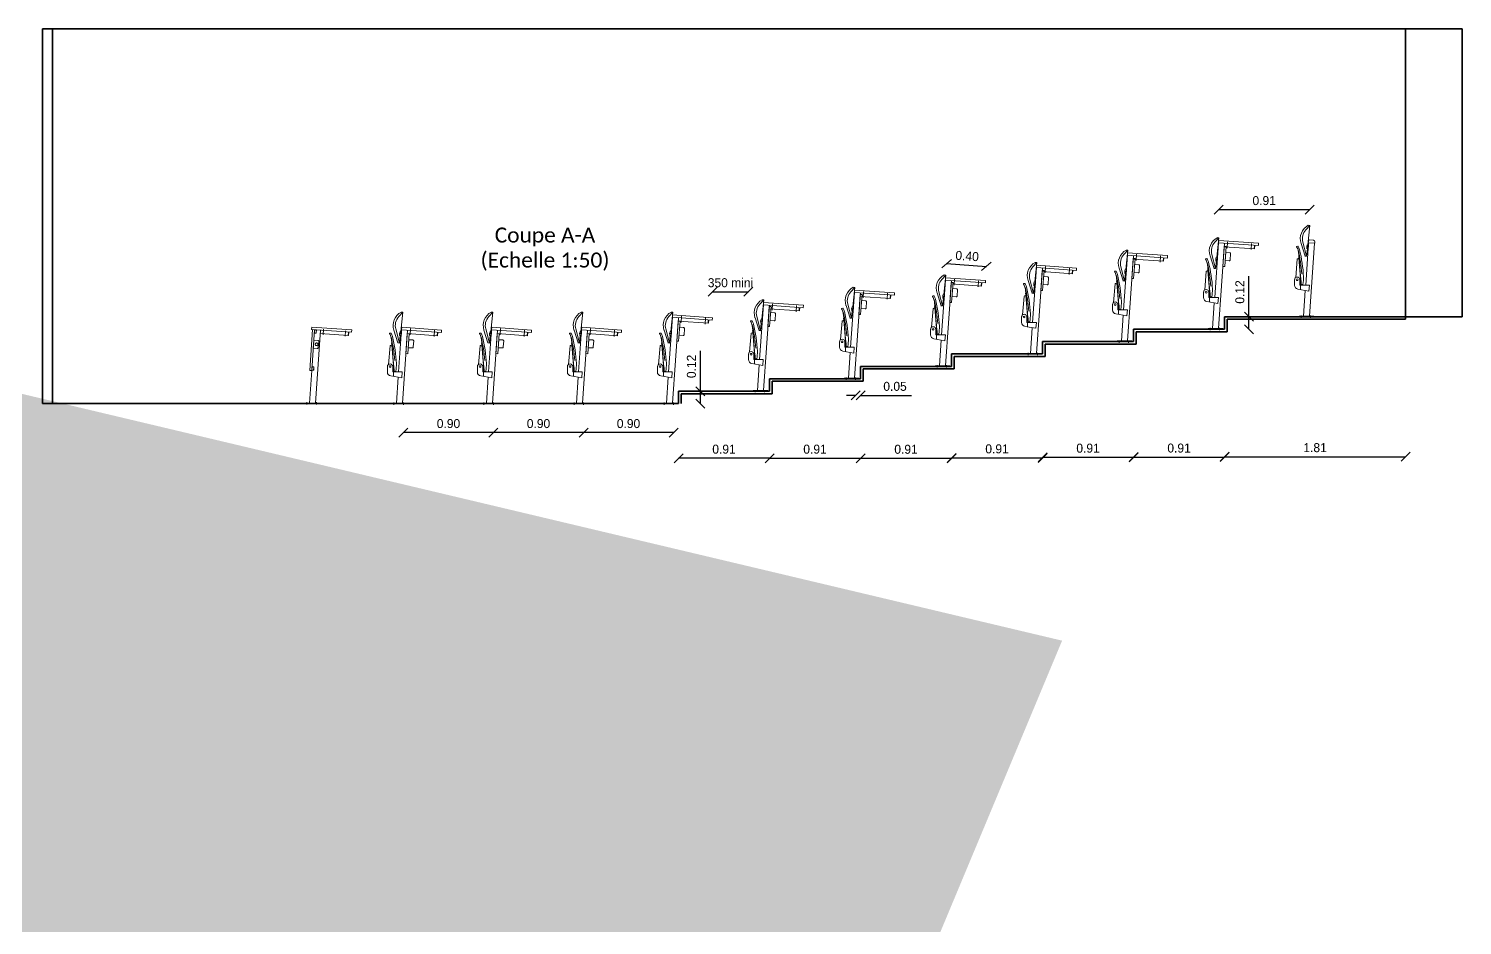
# Model space of a CAD drawing. Header units: millimetres. Extents: x 27226 to 29883, y -11902 to -11358.
# Drawn here: x 27253.75 to 27268.09, y -11881.2 to -11872.23 of the extents above; entities that cross this region are included whole.
import ezdxf

# ---------------------------------------------------------------- set-up
doc = ezdxf.new("R2010")
doc.units = ezdxf.units.MM
doc.header["$MEASUREMENT"] = 0
doc.linetypes.add('AXES', pattern=[50.8, 31.75, -6.35, 6.35, -6.35])
doc.linetypes.add('CACHE', pattern=[0.375, 0.25, -0.125])
for name, color, linetype, lineweight in [('Ar0-Cote', 1, 'Continuous', 5), ('Ar2-Maçon', 7, 'Continuous', 35), ('AX', 8, 'AXES', 15), ('CO', 5, 'Continuous', 15), ('CONTOUR_GARNITURE', 5, 'Continuous', 15), ('PO', 112, 'CACHE', 15), ('TR', 250, 'Continuous', 15), ('TXT', 250, 'Continuous', 15)]:
    doc.layers.add(name, color=color, linetype=linetype, lineweight=lineweight)
doc.styles.add('CALIBRI', font='calibri.ttf')
doc.dimstyles.new('50E', dxfattribs={"dimscale": 0.5, "dimtxt": 0.18, "dimasz": 0.18, "dimexe": 0.18, "dimexo": 0.0625, "dimgap": 0.09, "dimtad": 1, "dimzin": 0, "dimdsep": 46, "dimtxsty": 'Standard', "dimblk1": 'OBLIQUE', "dimblk2": 'OBLIQUE', "dimsah": 1, "dimcen": 0, "dimse1": 1, "dimse2": 1, "dimclrt": 256, "dimadec": 0, "dimazin": 0, "dimtfac": 1, "dimtofl": 0, "dimtmove": 0, "dimatfit": 3, "dimldrblk": 'OBLIQUE', "dimfxl": 1, "dimtolj": 1, "dimtzin": 0, "dimarcsym": 0})
doc.dimstyles.get("Standard").update_dxf_attribs({"dimscale": 50, "dimtxt": 2.5, "dimasz": 2.5, "dimexe": 0.18, "dimexo": 0.0625, "dimgap": 0.8, "dimtad": 1, "dimdsep": 46, "dimtxsty": 'CALIBRI', "dimblk": 'ARCHTICK', "dimcen": 0.09, "dimadec": 0, "dimazin": 0, "dimtfac": 1, "dimtdec": 4, "dimtofl": 0, "dimtmove": 0, "dimatfit": 3, "dimfxl": 1, "dimtolj": 1, "dimarcsym": 0})

# ---------------------------------------------------------------- blocks, each defined once
blk = doc.blocks.new('DOSSIER_I_320')
at = {"layer": 'AX'}
for p in [(92, 330), (93, 330)]:
    blk.add_line(p, (117, 329), dxfattribs=at)
at = {"layer": 'CONTOUR_GARNITURE'}
for p, q in [((126, 543), (86, 500)), ((106, 350), (126, 543)), ((126, 543), (111, 545)), ((79, 237), (39, 364)), ((94, 235), (56, 376)), ((94, 235), (102, 310)), ((93, 235), (78, 237))]:
    blk.add_line(p, q, dxfattribs=at)
for radius, start, end in [(152, 118.2566, 198.2574), (131, 137.3894, 195.5264)]:
    blk.add_arc((183, 411), radius, start, end, dxfattribs=at)
at = {"layer": 'TR'}
for p, q in [((97, 311), (107, 309)), ((102, 350), (109, 349)), ((107, 309), (111, 309)), ((109, 349), (113, 349)), ((111, 309), (113, 349))]:
    blk.add_line(p, q, dxfattribs=at)
for centre in [(99, 330), (102, 330)]:
    blk.add_ellipse(centre, major_axis=(2.4, 19.9), ratio=0.121869, start_param=0, end_param=3.141593, dxfattribs=at)
blk = doc.blocks.new('ASSISE_I_320_REL')
at = {"layer": 'CONTOUR_GARNITURE'}
for p, q in [((-3, 334), (7, 335)), ((45, -48), (54, -48))]:
    blk.add_line(p, q, dxfattribs=at)
blk.add_lwpolyline([(11, 287, 0.005492), (13, 271, -0.004141), (14, 264, -0.000047), (16, 247, -0.003082), (16, 247, -0.000909), (16, 241, 0.001404), (17, 238, 0.000048), (17, 237, 0.000236), (17, 237, 0.002786), (17, 235, -0.001639), (18, 231, -0.000302), (18, 228, -0.0019), (18, 227), (19, 217), (20, 207), (21, 197), (22, 187), (23, 177, -0.0025), (23, 177, -0.000625), (23, 175, -0.002499), (23, 172, -0.001666), (23, 167, -0.001777), (24, 164, 0.002016), (24, 161, 0.000803), (24, 158, 0.003748), (24, 157), (25, 147), (25, 137, -0.004663), (25, 137, -0.000208), (26, 133, -0.001712), (26, 129, 0.005332), (26, 127, 0.00534), (26, 126, -0.001715), (27, 122, -0.000208), (27, 118, -0.004664), (27, 117), (28, 107), (28, 98), (29, 88), (30, 78, 0.002271), (30, 77, 0.000104), (31, 69, 0.001245), (31, 60, -0.003713), (31, 58, -0.003777), (32, 56, 0.001354), (32, 52, 0.000476), (32, 48, 0.004541), (32, 48, 0.00454), (32, 47, 0.000461), (33, 43, 0.001193), (33, 39, -0.002633), (33, 38, -0.006416), (33, 36, 0.003451), (34, 31, 0.000459), (34, 28, 0.003943), (34, 28), (35, 18), (36, 8, 0.001249), (36, 7, 0.000335), (37, 5, 0.001538), (37, 1, 0.002315), (37, -2, 0.000551), (37, -3, 0.000218), (38, -4, 0.002785), (38, -7, -0.002122), (39, -12, -0.003198), (39, -12, -0.000021), (39, -15, -0.015499), (41, -35, -0.006705), (41, -46)], format="xyb", dxfattribs=at)
for centre, radius, start, end in [((-3, 331), 3, 94.9249, 214.1753), ((-84, 276), 95, 6.8369, 34.1753), ((8, 332), 3, 31.5101, 94.9249), ((-1443, -53), 1494, 4.321, 13.5916), ((-84, 276), 110, 13.5916, 31.5101), ((-1443, -53), 1509, 3.145, 13.5916), ((-278, 23), 341, 348.3883, 1.1122), ((44, -45), 3, 181.8491, 274.9249), ((53, -45), 3, 274.9249, 1.9199)]:
    blk.add_arc(centre, radius, start, end, dxfattribs=at)
at = {"layer": 'Defpoints'}
blk.add_point((16, 216), dxfattribs=at)
at = {"layer": 'TR'}
for p, q in [((-15, 22), (1, 206)), ((13, 214), (4, 210)), ((16, 219), (15, 237)), ((15, 237), (17, 237)), ((38, -29), (16, 219)), ((26, -25), (33, -25)), ((39, -41), (29, -41)), ((39, -43), (29, -44)), ((39, -48), (38, -29)), ((42, -48), (39, -48))]:
    blk.add_line(p, q, dxfattribs=at)
for centre, radius, start, end in [((6, 206), 5, 109.7131, 174.9522), ((11, 218), 5, 289.7131, 4.9522), ((29, -39), 5, 239.8616, 274.9522), ((29, -39), 2.5, 184.9522, 274.9522), ((33, -30), 5, 4.9522, 89.9522)]:
    blk.add_arc(centre, radius, start, end, dxfattribs=at)
blk = doc.blocks.new('320p_12_30')
at = {"layer": 'AX', "extrusion": (0, 0, -1)}
for p, q in [((26, 811), (30, 873)), ((265, 795), (269, 857)), ((-145, 12), (-145, -11)), ((-50, 12), (-50, -11))]:
    blk.add_line(p, q, dxfattribs=at)
at = {"layer": 'TR', "extrusion": (0, 0, -1)}
for p, q in [((-99, 316), (-61, 863)), ((-59, 887), (-61, 863)), ((-61, 863), (338, 835)), ((-59, 887), (340, 859)), ((-61, 6), (-1, 859)), ((-4, 824), (300, 803)), ((296, 803), (298, 838)), ((300, 803), (302, 838)), ((340, 859), (338, 835)), ((-211, 370), (-211, 316)), ((-158, 370), (-158, 321)), ((-153, 316), (-62, 316)), ((-150, 316), (-150, 271)), ((-62, 316), (-66, 257)), ((-66, 257), (-178, 276)), ((-121, 6), (-103, 263)), ((-18, 6), (-165, 6)), ((-165, 6), (-165, 0)), ((-165, 0), (-18, 0)), ((-18, 0), (-18, 6))]:
    blk.add_line(p, q, dxfattribs=at)
blk.add_circle((184, 370), 8.5, dxfattribs=at)
for centre, radius, start, end in [((184, 370), 26.5, 0, 180), ((171, 316), 40, 280, 0), ((153, 321), 5, 270, 0)]:
    blk.add_arc(centre, radius, start, end, dxfattribs=at)
at = {"extrusion": (0, 0, -1), "xscale": -1}
blk.add_blockref('ASSISE_I_320_REL', (184, 370), dxfattribs=at)
at = {"layer": 'TR', "extrusion": (0, 0, -1), "xscale": -1}
blk.add_blockref('DOSSIER_I_320', (184, 370), dxfattribs=at)
blk = doc.blocks.new('_OBLIQUE')
at = {"color": 0, "linetype": 'ByBlock'}
blk.add_line((-0.5, -0.5), (0.5, 0.5), dxfattribs=at)
blk = doc.blocks.new('*D18')
at = {"layer": 'Ar0-Cote', "color": 0, "lineweight": -2, "transparency": 16777216}
blk.add_line((27260.593, -11874.864), (27260.951, -11874.864), dxfattribs=at)
at = {"layer": 'Defpoints', "color": 0, "transparency": 16777216}
for p in [(27260.951, -11874.864), (27260.593, -11875.099), (27260.951, -11875.542)]:
    blk.add_point(p, dxfattribs=at)
at = {"layer": 'Ar0-Cote', "color": 0, "lineweight": -2, "transparency": 16777216, "xscale": 0.09, "yscale": 0.09, "zscale": 0.09, "rotation": 180}
blk.add_blockref('_OBLIQUE', (27260.593, -11874.864), dxfattribs=at)
at = {"layer": 'Ar0-Cote', "color": 0, "lineweight": -2, "transparency": 16777216, "xscale": 0.09, "yscale": 0.09, "zscale": 0.09}
blk.add_blockref('_OBLIQUE', (27260.951, -11874.864), dxfattribs=at)
at = {"layer": 'Ar0-Cote', "transparency": 16777216, "insert": (27260.772, -11874.774), "char_height": 0.09, "attachment_point": 5}
blk.add_mtext('\\A1;350 mini', dxfattribs=at)
blk = doc.blocks.new('MAIN_COURANTE_320')
at = {"layer": 'TR'}
for p, q in [((-63, 7), (-62, 19)), ((-60, 4), (0, 0)), ((-10, 31), (-46, 33)), ((3, 3), (4, 15))]:
    blk.add_line(p, q, dxfattribs=at)
for centre, radius, start, end in [((-60, 7), 3, 176, 266), ((-47, 18), 15, 86, 176), ((-11, 16), 15, 356, 86), ((0, 3), 3, 266, 356)]:
    blk.add_arc(centre, radius, start, end, dxfattribs=at)
blk = doc.blocks.new('320m_00')
at = {"layer": 'AX'}
for p, q in [((-145, 12), (-145, -11)), ((-50, 12), (-50, -11))]:
    blk.add_line(p, q, dxfattribs=at)
at = {"layer": 'TR'}
for p, q in [((-99, 316), (-70, 739)), ((-61, 6), (-10, 735)), ((-211, 370), (-211, 316)), ((-158, 370), (-158, 321)), ((-153, 316), (-62, 316)), ((-150, 316), (-150, 271)), ((-62, 316), (-66, 257)), ((-66, 257), (-178, 276)), ((-121, 6), (-103, 263)), ((-165, 6), (-165, 0)), ((-18, 6), (-165, 6)), ((-18, 0), (-18, 6)), ((-165, 0), (-18, 0))]:
    blk.add_line(p, q, dxfattribs=at)
blk.add_circle((-184, 370), 8.5, dxfattribs=at)
for centre, radius, start, end in [((-184, 370), 26.5, 0, 180), ((-171, 316), 40, 180, 260), ((-153, 321), 5, 180, 270)]:
    blk.add_arc(centre, radius, start, end, dxfattribs=at)
for name, p in [('DOSSIER_I_320', (-184, 370)), ('MAIN_COURANTE_320', (-10, 735)), ('ASSISE_I_320_REL', (-184, 370))]:
    blk.add_blockref(name, p)
blk = doc.blocks.new('320p_00_40')
at = {"layer": 'AX'}
for p, q in [((17, 688), (21, 750)), ((256, 671), (261, 733)), ((-145, 12), (-145, -11)), ((-50, 12), (-50, -11))]:
    blk.add_line(p, q, dxfattribs=at)
at = {"layer": 'TR'}
for p, q in [((-99, 316), (-70, 739)), ((-68, 763), (-70, 739)), ((-70, 739), (329, 711)), ((-68, 763), (331, 735)), ((-61, 6), (-10, 735)), ((331, 735), (329, 711)), ((-12, 700), (291, 679)), ((287, 679), (289, 714)), ((291, 679), (293, 714)), ((-211, 370), (-211, 316)), ((-158, 370), (-158, 321)), ((-153, 316), (-62, 316)), ((-150, 316), (-150, 271)), ((-62, 316), (-66, 257)), ((-66, 257), (-178, 276)), ((-121, 6), (-103, 263)), ((-18, 6), (-165, 6)), ((-165, 6), (-165, 0)), ((-165, 0), (-18, 0)), ((-18, 0), (-18, 6))]:
    blk.add_line(p, q, dxfattribs=at)
blk.add_circle((-184, 370), 8.5, dxfattribs=at)
for centre, radius, start, end in [((-184, 370), 26.5, 0, 180), ((-171, 316), 40, 180, 260), ((-153, 321), 5, 180, 270)]:
    blk.add_arc(centre, radius, start, end, dxfattribs=at)
for name in ['DOSSIER_I_320', 'ASSISE_I_320_REL']:
    blk.add_blockref(name, (-184, 370))
blk = doc.blocks.new('*D22')
at = {"layer": 'Ar0-Cote', "color": 0, "lineweight": -2, "transparency": 16777216}
blk.add_line((27261.162, -11876.528), (27260.252, -11876.528), dxfattribs=at)
at = {"layer": 'Defpoints', "color": 0, "transparency": 16777216}
for p in [(27260.252, -11875.858), (27261.162, -11875.858), (27260.252, -11876.528)]:
    blk.add_point(p, dxfattribs=at)
at = {"layer": 'Ar0-Cote', "color": 0, "lineweight": -2, "transparency": 16777216, "xscale": 0.09, "yscale": 0.09, "zscale": 0.09, "rotation": 180}
blk.add_blockref('_OBLIQUE', (27260.252, -11876.528), dxfattribs=at)
at = {"layer": 'Ar0-Cote', "color": 0, "lineweight": -2, "transparency": 16777216, "xscale": 0.09, "yscale": 0.09, "zscale": 0.09}
blk.add_blockref('_OBLIQUE', (27261.162, -11876.528), dxfattribs=at)
at = {"layer": 'Ar0-Cote', "transparency": 16777216, "insert": (27260.707, -11876.438), "char_height": 0.09, "attachment_point": 5}
blk.add_mtext('\\A1;0.91', dxfattribs=at)
blk = doc.blocks.new('*D23')
at = {"layer": 'Ar0-Cote', "color": 0, "lineweight": -2, "transparency": 16777216}
blk.add_line((27261.162, -11876.528), (27262.072, -11876.528), dxfattribs=at)
at = {"layer": 'Defpoints', "color": 0, "transparency": 16777216}
for p in [(27262.072, -11875.734), (27261.162, -11875.858), (27262.072, -11876.528)]:
    blk.add_point(p, dxfattribs=at)
at = {"layer": 'Ar0-Cote', "color": 0, "lineweight": -2, "transparency": 16777216, "xscale": 0.09, "yscale": 0.09, "zscale": 0.09, "rotation": 180}
blk.add_blockref('_OBLIQUE', (27261.162, -11876.528), dxfattribs=at)
at = {"layer": 'Ar0-Cote', "color": 0, "lineweight": -2, "transparency": 16777216, "xscale": 0.09, "yscale": 0.09, "zscale": 0.09}
blk.add_blockref('_OBLIQUE', (27262.072, -11876.528), dxfattribs=at)
at = {"layer": 'Ar0-Cote', "transparency": 16777216, "insert": (27261.617, -11876.438), "char_height": 0.09, "attachment_point": 5}
blk.add_mtext('\\A1;0.91', dxfattribs=at)
blk = doc.blocks.new('*D24')
at = {"layer": 'Ar0-Cote', "color": 0, "lineweight": -2, "transparency": 16777216}
blk.add_line((27262.072, -11876.529), (27262.982, -11876.529), dxfattribs=at)
at = {"layer": 'Defpoints', "color": 0, "transparency": 16777216}
for p in [(27262.072, -11875.61), (27262.982, -11875.61), (27262.982, -11876.529)]:
    blk.add_point(p, dxfattribs=at)
at = {"layer": 'Ar0-Cote', "color": 0, "lineweight": -2, "transparency": 16777216, "xscale": 0.09, "yscale": 0.09, "zscale": 0.09, "rotation": 180}
blk.add_blockref('_OBLIQUE', (27262.072, -11876.529), dxfattribs=at)
at = {"layer": 'Ar0-Cote', "color": 0, "lineweight": -2, "transparency": 16777216, "xscale": 0.09, "yscale": 0.09, "zscale": 0.09}
blk.add_blockref('_OBLIQUE', (27262.982, -11876.529), dxfattribs=at)
at = {"layer": 'Ar0-Cote', "transparency": 16777216, "insert": (27262.527, -11876.439), "char_height": 0.09, "attachment_point": 5}
blk.add_mtext('\\A1;0.91', dxfattribs=at)
blk = doc.blocks.new('*D25')
at = {"layer": 'Ar0-Cote', "color": 0, "lineweight": -2, "transparency": 16777216}
blk.add_line((27264.802, -11876.517), (27265.712, -11876.517), dxfattribs=at)
at = {"layer": 'Defpoints', "color": 0, "transparency": 16777216}
for p in [(27265.712, -11875.114), (27264.802, -11875.238), (27265.712, -11876.517)]:
    blk.add_point(p, dxfattribs=at)
at = {"layer": 'Ar0-Cote', "color": 0, "lineweight": -2, "transparency": 16777216, "xscale": 0.09, "yscale": 0.09, "zscale": 0.09, "rotation": 180}
blk.add_blockref('_OBLIQUE', (27264.802, -11876.517), dxfattribs=at)
at = {"layer": 'Ar0-Cote', "color": 0, "lineweight": -2, "transparency": 16777216, "xscale": 0.09, "yscale": 0.09, "zscale": 0.09}
blk.add_blockref('_OBLIQUE', (27265.712, -11876.517), dxfattribs=at)
at = {"layer": 'Ar0-Cote', "transparency": 16777216, "insert": (27265.257, -11876.427), "char_height": 0.09, "attachment_point": 5}
blk.add_mtext('\\A1;0.91', dxfattribs=at)
blk = doc.blocks.new('*D26')
at = {"layer": 'Ar0-Cote', "color": 0, "lineweight": -2, "transparency": 16777216}
blk.add_line((27262.982, -11876.525), (27263.892, -11876.525), dxfattribs=at)
at = {"layer": 'Defpoints', "color": 0, "transparency": 16777216}
for p in [(27263.892, -11875.362), (27262.982, -11875.486), (27263.892, -11876.525)]:
    blk.add_point(p, dxfattribs=at)
at = {"layer": 'Ar0-Cote', "color": 0, "lineweight": -2, "transparency": 16777216, "xscale": 0.09, "yscale": 0.09, "zscale": 0.09, "rotation": 180}
blk.add_blockref('_OBLIQUE', (27262.982, -11876.525), dxfattribs=at)
at = {"layer": 'Ar0-Cote', "color": 0, "lineweight": -2, "transparency": 16777216, "xscale": 0.09, "yscale": 0.09, "zscale": 0.09}
blk.add_blockref('_OBLIQUE', (27263.892, -11876.525), dxfattribs=at)
at = {"layer": 'Ar0-Cote', "transparency": 16777216, "insert": (27263.437, -11876.435), "char_height": 0.09, "attachment_point": 5}
blk.add_mtext('\\A1;0.91', dxfattribs=at)
blk = doc.blocks.new('*D27')
at = {"layer": 'Ar0-Cote', "color": 0, "lineweight": -2, "transparency": 16777216}
blk.add_line((27263.892, -11876.518), (27264.802, -11876.518), dxfattribs=at)
at = {"layer": 'Defpoints', "color": 0, "transparency": 16777216}
for p in [(27263.892, -11875.357), (27264.802, -11875.362), (27264.802, -11876.518)]:
    blk.add_point(p, dxfattribs=at)
at = {"layer": 'Ar0-Cote', "color": 0, "lineweight": -2, "transparency": 16777216, "xscale": 0.09, "yscale": 0.09, "zscale": 0.09, "rotation": 180}
blk.add_blockref('_OBLIQUE', (27263.892, -11876.518), dxfattribs=at)
at = {"layer": 'Ar0-Cote', "color": 0, "lineweight": -2, "transparency": 16777216, "xscale": 0.09, "yscale": 0.09, "zscale": 0.09}
blk.add_blockref('_OBLIQUE', (27264.802, -11876.518), dxfattribs=at)
at = {"layer": 'Ar0-Cote', "transparency": 16777216, "insert": (27264.347, -11876.428), "char_height": 0.09, "attachment_point": 5}
blk.add_mtext('\\A1;0.91', dxfattribs=at)
blk = doc.blocks.new('*D28')
at = {"layer": 'Ar0-Cote', "color": 0, "lineweight": -2, "transparency": 16777216}
blk.add_line((27265.712, -11876.513), (27267.522, -11876.513), dxfattribs=at)
at = {"layer": 'Defpoints', "color": 0, "transparency": 16777216}
for p in [(27265.712, -11875.114), (27267.522, -11875.114), (27267.522, -11876.513)]:
    blk.add_point(p, dxfattribs=at)
at = {"layer": 'Ar0-Cote', "color": 0, "lineweight": -2, "transparency": 16777216, "xscale": 0.09, "yscale": 0.09, "zscale": 0.09, "rotation": 180}
blk.add_blockref('_OBLIQUE', (27265.712, -11876.513), dxfattribs=at)
at = {"layer": 'Ar0-Cote', "color": 0, "lineweight": -2, "transparency": 16777216, "xscale": 0.09, "yscale": 0.09, "zscale": 0.09}
blk.add_blockref('_OBLIQUE', (27267.522, -11876.513), dxfattribs=at)
at = {"layer": 'Ar0-Cote', "transparency": 16777216, "insert": (27266.617, -11876.423), "char_height": 0.09, "attachment_point": 5}
blk.add_mtext('\\A1;1.81', dxfattribs=at)
blk = doc.blocks.new('*D29')
at = {"layer": 'Ar0-Cote', "color": 0, "lineweight": -2, "transparency": 16777216}
blk.add_line((27260.202, -11876.272), (27259.302, -11876.272), dxfattribs=at)
at = {"layer": 'Defpoints', "color": 0, "transparency": 16777216}
for p in [(27259.302, -11875.976), (27260.202, -11875.978), (27259.302, -11876.272)]:
    blk.add_point(p, dxfattribs=at)
at = {"layer": 'Ar0-Cote', "color": 0, "lineweight": -2, "transparency": 16777216, "xscale": 0.09, "yscale": 0.09, "zscale": 0.09, "rotation": 180}
blk.add_blockref('_OBLIQUE', (27259.302, -11876.272), dxfattribs=at)
at = {"layer": 'Ar0-Cote', "color": 0, "lineweight": -2, "transparency": 16777216, "xscale": 0.09, "yscale": 0.09, "zscale": 0.09}
blk.add_blockref('_OBLIQUE', (27260.202, -11876.272), dxfattribs=at)
at = {"layer": 'Ar0-Cote', "transparency": 16777216, "insert": (27259.752, -11876.182), "char_height": 0.09, "attachment_point": 5}
blk.add_mtext('\\A1;0.90', dxfattribs=at)
blk = doc.blocks.new('*D30')
at = {"layer": 'Ar0-Cote', "color": 0, "lineweight": -2, "transparency": 16777216}
blk.add_line((27259.302, -11876.272), (27258.402, -11876.272), dxfattribs=at)
at = {"layer": 'Defpoints', "color": 0, "transparency": 16777216}
for p in [(27258.402, -11875.976), (27259.302, -11875.978), (27258.402, -11876.272)]:
    blk.add_point(p, dxfattribs=at)
at = {"layer": 'Ar0-Cote', "color": 0, "lineweight": -2, "transparency": 16777216, "xscale": 0.09, "yscale": 0.09, "zscale": 0.09, "rotation": 180}
blk.add_blockref('_OBLIQUE', (27258.402, -11876.272), dxfattribs=at)
at = {"layer": 'Ar0-Cote', "color": 0, "lineweight": -2, "transparency": 16777216, "xscale": 0.09, "yscale": 0.09, "zscale": 0.09}
blk.add_blockref('_OBLIQUE', (27259.302, -11876.272), dxfattribs=at)
at = {"layer": 'Ar0-Cote', "transparency": 16777216, "insert": (27258.852, -11876.182), "char_height": 0.09, "attachment_point": 5}
blk.add_mtext('\\A1;0.90', dxfattribs=at)
blk = doc.blocks.new('*D31')
at = {"layer": 'Ar0-Cote', "color": 0, "lineweight": -2, "transparency": 16777216}
blk.add_line((27258.402, -11876.272), (27257.502, -11876.272), dxfattribs=at)
at = {"layer": 'Defpoints', "color": 0, "transparency": 16777216}
for p in [(27257.502, -11875.976), (27258.402, -11875.978), (27257.502, -11876.272)]:
    blk.add_point(p, dxfattribs=at)
at = {"layer": 'Ar0-Cote', "color": 0, "lineweight": -2, "transparency": 16777216, "xscale": 0.09, "yscale": 0.09, "zscale": 0.09, "rotation": 180}
blk.add_blockref('_OBLIQUE', (27257.502, -11876.272), dxfattribs=at)
at = {"layer": 'Ar0-Cote', "color": 0, "lineweight": -2, "transparency": 16777216, "xscale": 0.09, "yscale": 0.09, "zscale": 0.09}
blk.add_blockref('_OBLIQUE', (27258.402, -11876.272), dxfattribs=at)
at = {"layer": 'Ar0-Cote', "transparency": 16777216, "insert": (27257.952, -11876.182), "char_height": 0.09, "attachment_point": 5}
blk.add_mtext('\\A1;0.90', dxfattribs=at)
blk = doc.blocks.new('*D32')
at = {"layer": 'Ar0-Cote', "color": 0, "lineweight": -2, "transparency": 16777216}
blk.add_line((27265.653, -11874.043), (27266.563, -11874.043), dxfattribs=at)
at = {"layer": 'Defpoints', "color": 0, "transparency": 16777216}
for p in [(27266.563, -11874.043), (27266.563, -11874.2), (27265.653, -11874.324)]:
    blk.add_point(p, dxfattribs=at)
at = {"layer": 'Ar0-Cote', "color": 0, "lineweight": -2, "transparency": 16777216, "xscale": 0.09, "yscale": 0.09, "zscale": 0.09, "rotation": 180}
blk.add_blockref('_OBLIQUE', (27265.653, -11874.043), dxfattribs=at)
at = {"layer": 'Ar0-Cote', "color": 0, "lineweight": -2, "transparency": 16777216, "xscale": 0.09, "yscale": 0.09, "zscale": 0.09}
blk.add_blockref('_OBLIQUE', (27266.563, -11874.043), dxfattribs=at)
at = {"layer": 'Ar0-Cote', "transparency": 16777216, "insert": (27266.108, -11873.953), "char_height": 0.09, "attachment_point": 5}
blk.add_mtext('\\A1;0.91', dxfattribs=at)
blk = doc.blocks.new('_ARCHTICK')
at = {"color": 0, "linetype": 'ByBlock', "const_width": 0.15}
blk.add_lwpolyline([(-0.5, -0.5), (0.5, 0.5)], dxfattribs=at)
blk = doc.blocks.new('T320_00_40')
at = {"layer": 'AX', "ltscale": 2}
for p, q in [((17, 688), (21, 743)), ((240, 728), (236, 673)), ((-145, 16), (-145, -10)), ((-50, 16), (-50, -10))]:
    blk.add_line(p, q, dxfattribs=at)
at = {"layer": 'TR'}
for p, q in [((-117, 332), (-89, 740)), ((-98, 331), (-70, 738)), ((-89, 740), (-89, 741)), ((-89, 740), (-70, 738)), ((-70, 738), (-70, 739)), ((-10, 735), (-61, 6)), ((267, 681), (-12, 700)), ((-98, 330), (-121, 6)), ((-117, 332), (-117, 332)), ((-117, 332), (-98, 331)), ((-117, 332), (-98, 330)), ((-98, 330), (-98, 331)), ((-165, 6), (-161, 6)), ((-165, 6), (-165, 0)), ((-165, 0), (-161, 0)), ((-161, 6), (-52, 6)), ((-161, 0), (-52, 0)), ((-52, 6), (-32, 6)), ((-52, 0), (-32, 0)), ((-32, 6), (-18, 6)), ((-32, 0), (-18, 0)), ((-18, 0), (-18, 6))]:
    blk.add_line(p, q, dxfattribs=at)
for points in [[(-97, 765), (-99, 741), (300, 713), (302, 737)], [(273, 715), (269, 715), (267, 681), (271, 680)]]:
    blk.add_lwpolyline(points, close=True, dxfattribs=at)
blk = doc.blocks.new('*D42')
at = {"layer": 'Ar0-Cote', "color": 0, "lineweight": -2, "transparency": 16777216}
blk.add_line((27262.932, -11874.583), (27263.331, -11874.611), dxfattribs=at)
at = {"layer": 'Defpoints', "color": 0, "transparency": 16777216}
for p in [(27262.922, -11874.723), (27263.331, -11874.611), (27263.321, -11874.751)]:
    blk.add_point(p, dxfattribs=at)
at = {"layer": 'Ar0-Cote', "color": 0, "lineweight": -2, "transparency": 16777216, "xscale": 0.09, "yscale": 0.09, "zscale": 0.09}
for p, rotation in [((27262.932, -11874.583), 175.9999999999573), ((27263.331, -11874.611), 355.9999999999573)]:
    blk.add_blockref('_OBLIQUE', p, dxfattribs=dict(at, rotation=rotation))
at = {"layer": 'Ar0-Cote', "transparency": 16777216, "insert": (27263.138, -11874.507), "char_height": 0.09, "attachment_point": 5, "rotation": 356}
blk.add_mtext('\\A1;0.40', dxfattribs=at)
blk = doc.blocks.new('*D59')
at = {"layer": 'Ar0-Cote', "color": 0, "lineweight": -2, "transparency": 16777216}
for p, q in [((27262.022, -11875.9), (27261.932, -11875.9)), ((27262.072, -11875.9), (27262.582, -11875.9))]:
    blk.add_line(p, q, dxfattribs=at)
at = {"layer": 'Defpoints', "color": 0, "transparency": 16777216}
for p in [(27262.022, -11875.728), (27262.072, -11875.728), (27262.072, -11875.9)]:
    blk.add_point(p, dxfattribs=at)
at = {"layer": 'Ar0-Cote', "color": 0, "lineweight": -2, "transparency": 16777216, "xscale": 0.09, "yscale": 0.09, "zscale": 0.09}
blk.add_blockref('_OBLIQUE', (27262.022, -11875.9), dxfattribs=at)
at = {"layer": 'Ar0-Cote', "color": 0, "lineweight": -2, "transparency": 16777216, "xscale": 0.09, "yscale": 0.09, "zscale": 0.09, "rotation": 180}
blk.add_blockref('_OBLIQUE', (27262.072, -11875.9), dxfattribs=at)
at = {"layer": 'Ar0-Cote', "transparency": 16777216, "insert": (27262.417, -11875.81), "char_height": 0.09, "attachment_point": 5}
blk.add_mtext('\\A1;0.05', dxfattribs=at)
blk = doc.blocks.new('*D69')
at = {"layer": 'Ar0-Cote', "color": 0, "lineweight": -2, "transparency": 16777216}
for p, q in [((27260.471, -11875.858), (27260.471, -11875.453)), ((27260.471, -11875.982), (27260.471, -11875.858))]:
    blk.add_line(p, q, dxfattribs=at)
at = {"layer": 'Defpoints', "color": 0, "transparency": 16777216}
for p in [(27260.252, -11875.858), (27260.471, -11875.858), (27260.252, -11875.982)]:
    blk.add_point(p, dxfattribs=at)
at = {"layer": 'Ar0-Cote', "color": 0, "lineweight": -2, "transparency": 16777216, "xscale": 0.09, "yscale": 0.09, "zscale": 0.09}
for p, rotation in [((27260.471, -11875.858), 90), ((27260.471, -11875.982), 270)]:
    blk.add_blockref('_OBLIQUE', p, dxfattribs=dict(at, rotation=rotation))
at = {"layer": 'Ar0-Cote', "transparency": 16777216, "insert": (27260.381, -11875.61), "char_height": 0.09, "attachment_point": 5, "rotation": 90}
blk.add_mtext('\\A1;0.12', dxfattribs=at)
blk = doc.blocks.new('*D70')
at = {"layer": 'Ar0-Cote', "color": 0, "lineweight": -2, "transparency": 16777216}
for p, q in [((27265.955, -11875.114), (27265.955, -11874.709)), ((27265.955, -11875.238), (27265.955, -11875.114))]:
    blk.add_line(p, q, dxfattribs=at)
at = {"layer": 'Defpoints', "color": 0, "transparency": 16777216}
for p in [(27265.712, -11875.114), (27265.955, -11875.114), (27265.712, -11875.238)]:
    blk.add_point(p, dxfattribs=at)
at = {"layer": 'Ar0-Cote', "color": 0, "lineweight": -2, "transparency": 16777216, "xscale": 0.09, "yscale": 0.09, "zscale": 0.09}
for p, rotation in [((27265.955, -11875.114), 90), ((27265.955, -11875.238), 270)]:
    blk.add_blockref('_OBLIQUE', p, dxfattribs=dict(at, rotation=rotation))
at = {"layer": 'Ar0-Cote', "transparency": 16777216, "insert": (27265.865, -11874.866), "char_height": 0.09, "attachment_point": 5, "rotation": 90}
blk.add_mtext('\\A1;0.12', dxfattribs=at)

msp = doc.modelspace()

# ---------------------------------------------------------------- linework, layer by layer
at = {"layer": 'Ar2-Maçon'}
for p, q in [((27253.892, -11875.982), (27253.892, -11872.234)), ((27268.089, -11872.234), (27253.892, -11872.234)), ((27253.992, -11875.982), (27253.992, -11872.234)), ((27267.522, -11875.114), (27267.522, -11872.234)), ((27268.089, -11875.114), (27268.089, -11872.234)), ((27268.089, -11875.114), (27265.712, -11875.114)), ((27265.712, -11875.114), (27265.712, -11875.238)), ((27265.737, -11875.139), (27267.522, -11875.139)), ((27265.737, -11875.139), (27265.737, -11875.263)), ((27267.522, -11875.114), (27267.522, -11875.139)), ((27265.712, -11875.238), (27264.802, -11875.238)), ((27264.802, -11875.238), (27264.802, -11875.362)), ((27265.737, -11875.263), (27264.827, -11875.263)), ((27264.827, -11875.263), (27264.827, -11875.387)), ((27264.802, -11875.362), (27263.892, -11875.362)), ((27263.892, -11875.362), (27263.892, -11875.486)), ((27264.827, -11875.387), (27263.917, -11875.387)), ((27263.917, -11875.387), (27263.917, -11875.511)), ((27262.982, -11875.61), (27262.072, -11875.61)), ((27262.072, -11875.61), (27262.072, -11875.734)), ((27263.892, -11875.486), (27262.982, -11875.486)), ((27262.982, -11875.486), (27262.982, -11875.61)), ((27263.917, -11875.511), (27263.007, -11875.511)), ((27263.007, -11875.511), (27263.007, -11875.635)), ((27262.072, -11875.734), (27261.162, -11875.734)), ((27261.162, -11875.734), (27261.162, -11875.858)), ((27263.007, -11875.635), (27262.097, -11875.635)), ((27262.097, -11875.635), (27262.097, -11875.759)), ((27260.252, -11875.858), (27260.252, -11875.982)), ((27261.162, -11875.858), (27260.252, -11875.858)), ((27261.187, -11875.883), (27260.277, -11875.883)), ((27260.277, -11875.883), (27260.277, -11875.982)), ((27262.097, -11875.759), (27261.187, -11875.759)), ((27261.187, -11875.759), (27261.187, -11875.883)), ((27253.892, -11875.982), (27260.252, -11875.982))]:
    msp.add_line(p, q, dxfattribs=at)
at = {"layer": 'PO'}
for points in [[(27256.613, -11875.245), (27256.611, -11875.276, 0.414214), (27256.612, -11875.278), (27256.628, -11875.279, 0.414214), (27256.63, -11875.277), (27256.633, -11875.246, 0.414214), (27256.631, -11875.244), (27256.615, -11875.243, 0.414214)], [(27256.614, -11875.245), (27256.612, -11875.276, 0.414214), (27256.612, -11875.276), (27256.628, -11875.277, 0.414214), (27256.629, -11875.277), (27256.631, -11875.246, 0.414214), (27256.631, -11875.245), (27256.615, -11875.244, 0.414214)], [(27256.605, -11875.347), (27256.6, -11875.427), (27256.64, -11875.43, 0.414214), (27256.65, -11875.421), (27256.655, -11875.361, 0.414214), (27256.645, -11875.35)], [(27256.587, -11875.615), (27256.585, -11875.646, 0.414214), (27256.586, -11875.648), (27256.602, -11875.649, 0.414214), (27256.605, -11875.647), (27256.607, -11875.616, 0.414214), (27256.605, -11875.614), (27256.589, -11875.613, 0.414214)], [(27256.588, -11875.615), (27256.586, -11875.646, 0.414214), (27256.587, -11875.646), (27256.603, -11875.647, 0.414214), (27256.603, -11875.647), (27256.605, -11875.616, 0.414214), (27256.605, -11875.615), (27256.589, -11875.614, 0.414214)]]:
    msp.add_lwpolyline(points, format="xyb", close=True, dxfattribs=at)
msp.add_circle((27256.633, -11875.389), 0.0136, dxfattribs=at)
at = {"layer": 'TR'}
for points in [[(27265.713, -11874.611), (27265.727, -11874.411), (27265.708, -11874.41), (27265.694, -11874.61)], [(27264.803, -11874.731), (27264.817, -11874.531), (27264.798, -11874.53), (27264.784, -11874.73)], [(27263.893, -11874.851), (27263.907, -11874.651), (27263.888, -11874.65), (27263.874, -11874.85)], [(27262.073, -11875.091), (27262.087, -11874.891), (27262.068, -11874.89), (27262.054, -11875.09)], [(27262.983, -11874.971), (27262.997, -11874.771), (27262.978, -11874.77), (27262.964, -11874.97)], [(27261.163, -11875.211), (27261.177, -11875.011), (27261.158, -11875.01), (27261.144, -11875.21)], [(27260.253, -11875.359), (27260.267, -11875.159), (27260.248, -11875.158), (27260.234, -11875.358)], [(27257.545, -11875.483), (27257.559, -11875.283), (27257.54, -11875.282), (27257.526, -11875.481)], [(27258.445, -11875.483), (27258.459, -11875.283), (27258.44, -11875.282), (27258.426, -11875.481)], [(27259.345, -11875.483), (27259.359, -11875.283), (27259.34, -11875.282), (27259.326, -11875.481)]]:
    msp.add_lwpolyline(points, close=True, dxfattribs=at)
for points in [[(27264.813, -11874.591), (27264.807, -11874.671), (27264.847, -11874.674, 0.414214), (27264.858, -11874.665), (27264.862, -11874.605, 0.414214), (27264.853, -11874.594)], [(27265.723, -11874.471), (27265.717, -11874.551), (27265.757, -11874.554, 0.414214), (27265.768, -11874.545), (27265.772, -11874.485, 0.414214), (27265.763, -11874.474)], [(27263.903, -11874.711), (27263.897, -11874.791), (27263.937, -11874.794, 0.414214), (27263.948, -11874.785), (27263.952, -11874.725, 0.414214), (27263.943, -11874.714)], [(27262.993, -11874.831), (27262.987, -11874.911), (27263.027, -11874.914, 0.414214), (27263.038, -11874.905), (27263.042, -11874.845, 0.414214), (27263.033, -11874.834)], [(27262.083, -11874.951), (27262.077, -11875.031), (27262.117, -11875.034, 0.414214), (27262.128, -11875.025), (27262.132, -11874.965, 0.414214), (27262.123, -11874.954)], [(27261.173, -11875.071), (27261.167, -11875.151), (27261.207, -11875.154, 0.414214), (27261.218, -11875.145), (27261.222, -11875.085, 0.414214), (27261.213, -11875.074)], [(27260.263, -11875.219), (27260.257, -11875.299), (27260.297, -11875.302, 0.414214), (27260.308, -11875.293), (27260.312, -11875.233, 0.414214), (27260.303, -11875.222)], [(27257.555, -11875.343), (27257.549, -11875.423), (27257.589, -11875.426, 0.414214), (27257.6, -11875.416), (27257.604, -11875.356, 0.414214), (27257.595, -11875.346)], [(27258.455, -11875.343), (27258.449, -11875.423), (27258.489, -11875.426, 0.414214), (27258.5, -11875.416), (27258.504, -11875.356, 0.414214), (27258.495, -11875.346)], [(27259.355, -11875.343), (27259.349, -11875.423), (27259.389, -11875.426, 0.414214), (27259.4, -11875.416), (27259.404, -11875.356, 0.414214), (27259.395, -11875.346)]]:
    msp.add_lwpolyline(points, format="xyb", close=True, dxfattribs=at)

# ---------------------------------------------------------------- block references
at = {"layer": 'Ar2-Maçon', "xscale": 0.001, "yscale": 0.001, "zscale": 0.001}
for name, p in [('320m_00', (27266.622, -11875.114)), ('320p_12_30', (27264.802, -11875.362)), ('320p_12_30', (27265.712, -11875.238)), ('320p_12_30', (27263.892, -11875.486)), ('320p_12_30', (27262.982, -11875.61)), ('320p_12_30', (27262.072, -11875.734)), ('320p_12_30', (27261.162, -11875.858)), ('320p_00_40', (27257.552, -11875.982)), ('320p_00_40', (27258.452, -11875.982)), ('320p_00_40', (27259.352, -11875.982)), ('320p_12_30', (27260.252, -11875.982)), ('T320_00_40', (27256.682, -11875.982))]:
    msp.add_blockref(name, p, dxfattribs=at)

# ---------------------------------------------------------------- texts
at = {"layer": 'TXT', "insert": (27258.917, -11874.438), "char_height": 0.15, "width": 1.46018, "attachment_point": 5}
msp.add_mtext('{\\fCalibri|b0|i0|c0|p34;Coupe A-A\\P(Echelle 1:50)}', dxfattribs=at)

# ---------------------------------------------------------------- dimensions: what is measured, and where the dimension line sits
at = {"layer": 'Ar0-Cote'}
for base, p1, p2, picture, middle in [((27266.563, -11874.043), (27265.653, -11874.324), (27266.563, -11874.2), '*D32', (27266.108, -11873.953)), ((27265.712, -11876.517), (27264.802, -11875.238), (27265.712, -11875.114), '*D25', (27265.257, -11876.427)), ((27267.522, -11876.513), (27265.712, -11875.114), (27267.522, -11875.114), '*D28', (27266.617, -11876.423)), ((27263.892, -11876.525), (27262.982, -11875.486), (27263.892, -11875.362), '*D26', (27263.437, -11876.435)), ((27264.802, -11876.518), (27263.892, -11875.357), (27264.802, -11875.362), '*D27', (27264.347, -11876.428)), ((27262.982, -11876.529), (27262.072, -11875.61), (27262.982, -11875.61), '*D24', (27262.527, -11876.439)), ((27262.072, -11876.528), (27261.162, -11875.858), (27262.072, -11875.734), '*D23', (27261.617, -11876.438)), ((27262.072, -11875.9), (27262.022, -11875.728), (27262.072, -11875.728), '*D59', (27262.417, -11875.81)), ((27260.252, -11876.528), (27261.162, -11875.858), (27260.252, -11875.858), '*D22', (27260.707, -11876.438)), ((27257.502, -11876.272), (27258.402, -11875.978), (27257.502, -11875.976), '*D31', (27257.952, -11876.182)), ((27258.402, -11876.272), (27259.302, -11875.978), (27258.402, -11875.976), '*D30', (27258.852, -11876.182)), ((27259.302, -11876.272), (27260.202, -11875.978), (27259.302, -11875.976), '*D29', (27259.752, -11876.182))]:
    dim = msp.add_linear_dim(base=base, p1=p1, p2=p2, dimstyle='50E', dxfattribs=at)
    dim.commit()
    dim.dimension.update_dxf_attribs({"geometry": picture, "text_midpoint": middle})
dim = msp.add_aligned_dim(p1=(27262.922, -11874.723), p2=(27263.321, -11874.751), distance=0.14, dimstyle='50E', dxfattribs=at)
dim.commit()
dim.dimension.update_dxf_attribs({"geometry": '*D42', "text_midpoint": (27263.138, -11874.507)})
dim = msp.add_linear_dim(base=(27260.951, -11874.864), p1=(27260.593, -11875.099), p2=(27260.951, -11875.542), text='350 mini', dimstyle='50E', dxfattribs=at)
dim.commit()
dim.dimension.update_dxf_attribs({"geometry": '*D18', "text_midpoint": (27260.772, -11874.864), "dimtype": 160})
for base, p1, p2, picture, middle in [((27265.955, -11875.114), (27265.712, -11875.238), (27265.712, -11875.114), '*D70', (27265.865, -11874.866)), ((27260.471, -11875.858), (27260.252, -11875.982), (27260.252, -11875.858), '*D69', (27260.381, -11875.61))]:
    dim = msp.add_linear_dim(base=base, p1=p1, p2=p2, angle=90, dimstyle='50E', dxfattribs=at)
    dim.commit()
    dim.dimension.update_dxf_attribs({"geometry": picture, "text_midpoint": middle})

# ---------------------------------------------------------------- leaders
at = {"layer": 'CO'}
msp.add_leader([(27239.436, -11872.504), (27239.503, -11872.532), (27239.773, -11872.532)], dimstyle='Standard', override={"dimscale": 10, "dimgap": 0.8, "dimtad": 0}, dxfattribs=at)

doc.saveas('drawing.dxf')
